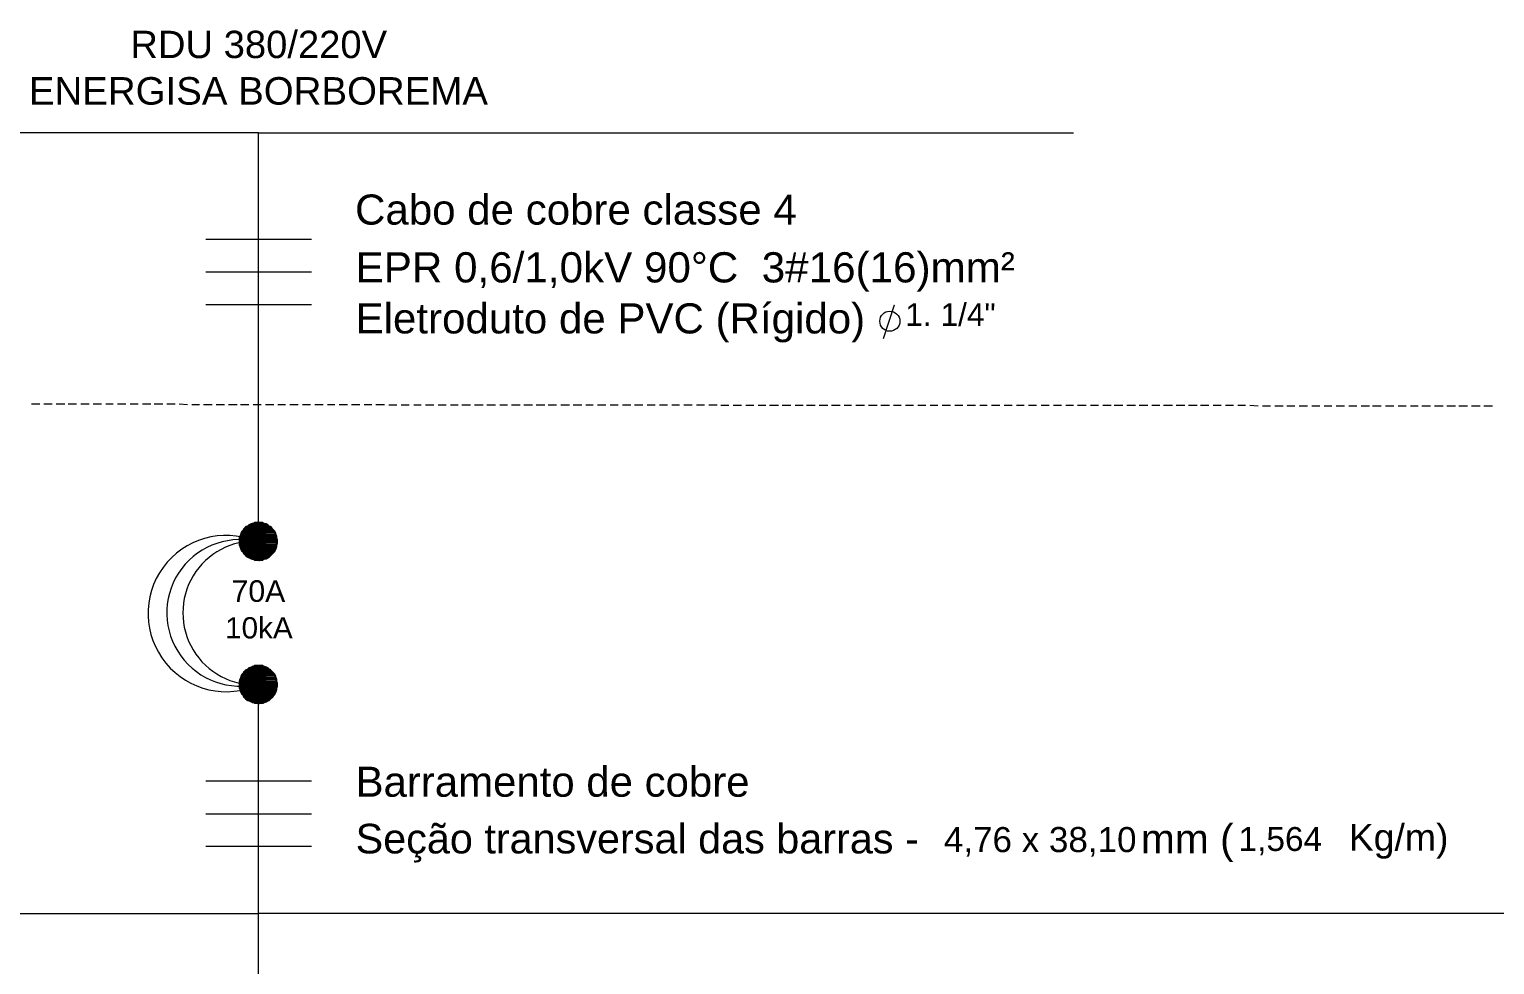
# Model space of a CAD drawing. Header units: millimetres. Extents: x 53 to 176, y -29 to 32.
# Drawn here: x 126.98 to 134.53, y 24.24 to 29.06 of the extents above; entities that cross this region are included whole.
import ezdxf

# ---------------------------------------------------------------- set-up
doc = ezdxf.new("R2010")
doc.units = ezdxf.units.MM
doc.layers.add('13 - Diagrama unifilar', color=7, linetype='Continuous', lineweight=30)
doc.styles.add('Arial0', font='arial.ttf', dxfattribs={"height": 3.14658})

msp = doc.modelspace()

# ---------------------------------------------------------------- hatches: boundary and pattern name
at = {"layer": '13 - Diagrama unifilar', "true_color": 0x000007}
h = msp.add_hatch(color=7, dxfattribs=at)
h.paths.add_polyline_path([(128.2379, 26.482), (128.087, 26.482), (128.2448, 26.475)])
h.paths.add_polyline_path([(128.087, 26.482), (128.2448, 26.475), (128.08, 26.475)])
h = msp.add_hatch(color=7, dxfattribs=at)
h.paths.add_polyline_path([(128.2309, 26.489), (128.0912, 26.489), (128.2379, 26.482)])
h.paths.add_polyline_path([(128.0912, 26.489), (128.2379, 26.482), (128.087, 26.482)])
h = msp.add_hatch(color=7, dxfattribs=at)
h.paths.add_polyline_path([(128.2239, 26.4973), (128.0982, 26.4973), (128.2309, 26.489)])
h.paths.add_polyline_path([(128.0982, 26.4973), (128.2309, 26.489), (128.0912, 26.489)])
h = msp.add_hatch(color=7, dxfattribs=at)
h.paths.add_polyline_path([(128.2169, 26.5001), (128.1052, 26.5001), (128.2239, 26.4973)])
h.paths.add_polyline_path([(128.1052, 26.5001), (128.2239, 26.4973), (128.0982, 26.4973)])
h = msp.add_hatch(color=7, dxfattribs=at)
h.paths.add_polyline_path([(128.2099, 26.5071), (128.1121, 26.5071), (128.2169, 26.5001)])
h.paths.add_polyline_path([(128.1121, 26.5071), (128.2169, 26.5001), (128.1052, 26.5001)])
h = msp.add_hatch(color=7, dxfattribs=at)
h.paths.add_polyline_path([(128.2015, 26.5113), (128.1233, 26.5113), (128.2099, 26.5071)])
h.paths.add_polyline_path([(128.1233, 26.5113), (128.2099, 26.5071), (128.1121, 26.5071)])
h = msp.add_hatch(color=7, dxfattribs=at)
h.paths.add_polyline_path([(128.1918, 26.5141), (128.1303, 26.5141), (128.2015, 26.5113)])
h.paths.add_polyline_path([(128.1303, 26.5141), (128.2015, 26.5113), (128.1233, 26.5113)])
h = msp.add_hatch(color=7, dxfattribs=at)
h.paths.add_polyline_path([(128.1848, 26.5183), (128.1415, 26.5183), (128.1918, 26.5141)])
h.paths.add_polyline_path([(128.1415, 26.5183), (128.1918, 26.5141), (128.1303, 26.5141)])
h = msp.add_hatch(color=7, dxfattribs=at)
h.paths.add_polyline_path([(128.256, 26.4499), (128.0702, 26.4499), (128.256, 26.4401)])
h.paths.add_polyline_path([(128.0702, 26.4499), (128.256, 26.4401), (128.0661, 26.4401)])
h = msp.add_hatch(color=7, dxfattribs=at)
h.paths.add_polyline_path([(128.256, 26.4401), (128.0661, 26.4401), (128.2588, 26.4331)])
h.paths.add_polyline_path([(128.0661, 26.4401), (128.2588, 26.4331), (128.0661, 26.4331)])
h = msp.add_hatch(color=7, dxfattribs=at)
h.paths.add_polyline_path([(128.2588, 26.4331), (128.0661, 26.4331), (128.2588, 26.4219)])
h.paths.add_polyline_path([(128.0661, 26.4331), (128.2588, 26.4219), (128.0661, 26.4219)])
h = msp.add_hatch(color=7, dxfattribs=at)
h.paths.add_polyline_path([(128.2588, 26.4219), (128.0661, 26.4219), (128.2588, 26.4149)])
h.paths.add_polyline_path([(128.0661, 26.4219), (128.2588, 26.4149), (128.0661, 26.4149)])
h = msp.add_hatch(color=7, dxfattribs=at)
h.paths.add_polyline_path([(128.2588, 26.4149), (128.0661, 26.4149), (128.256, 26.4038)])
h.paths.add_polyline_path([(128.0661, 26.4149), (128.256, 26.4038), (128.0661, 26.4038)])
h = msp.add_hatch(color=7, dxfattribs=at)
h.paths.add_polyline_path([(128.256, 26.4038), (128.0661, 26.4038), (128.256, 26.3968)])
h.paths.add_polyline_path([(128.0661, 26.4038), (128.256, 26.3968), (128.0702, 26.3968)])
h = msp.add_hatch(color=7, dxfattribs=at)
h.paths.add_polyline_path([(128.2518, 26.4568), (128.073, 26.4568), (128.256, 26.4499)])
h.paths.add_polyline_path([(128.073, 26.4568), (128.256, 26.4499), (128.0702, 26.4499)])
h = msp.add_hatch(color=7, dxfattribs=at)
h.paths.add_polyline_path([(128.249, 26.468), (128.0772, 26.468), (128.2518, 26.4568)])
h.paths.add_polyline_path([(128.0772, 26.468), (128.2518, 26.4568), (128.073, 26.4568)])
h = msp.add_hatch(color=7, dxfattribs=at)
h.paths.add_polyline_path([(128.2448, 26.475), (128.08, 26.475), (128.249, 26.468)])
h.paths.add_polyline_path([(128.08, 26.475), (128.249, 26.468), (128.0772, 26.468)])
h = msp.add_hatch(color=7, dxfattribs=at)
h.paths.add_polyline_path([(128.256, 26.3968), (128.0702, 26.3968), (128.2518, 26.3856)])
h.paths.add_polyline_path([(128.0702, 26.3968), (128.2518, 26.3856), (128.073, 26.3856)])
h = msp.add_hatch(color=7, dxfattribs=at)
h.paths.add_polyline_path([(128.2518, 26.3856), (128.073, 26.3856), (128.249, 26.3786)])
h.paths.add_polyline_path([(128.073, 26.3856), (128.249, 26.3786), (128.0772, 26.3786)])
h = msp.add_hatch(color=7, dxfattribs=at)
h.paths.add_polyline_path([(128.249, 26.3786), (128.0772, 26.3786), (128.2448, 26.3716)])
h.paths.add_polyline_path([(128.0772, 26.3786), (128.2448, 26.3716), (128.08, 26.3716)])
h = msp.add_hatch(color=7, dxfattribs=at)
h.paths.add_polyline_path([(128.2448, 26.3716), (128.08, 26.3716), (128.2379, 26.3647)])
h.paths.add_polyline_path([(128.08, 26.3716), (128.2379, 26.3647), (128.087, 26.3647)])
h = msp.add_hatch(color=7, dxfattribs=at)
h.paths.add_polyline_path([(128.2379, 26.3647), (128.087, 26.3647), (128.2309, 26.3577)])
h.paths.add_polyline_path([(128.087, 26.3647), (128.2309, 26.3577), (128.0912, 26.3577)])
h = msp.add_hatch(color=7, dxfattribs=at)
h.paths.add_polyline_path([(128.2309, 26.3577), (128.0912, 26.3577), (128.2239, 26.3507)])
h.paths.add_polyline_path([(128.0912, 26.3577), (128.2239, 26.3507), (128.0982, 26.3507)])
h = msp.add_hatch(color=7, dxfattribs=at)
h.paths.add_polyline_path([(128.2239, 26.3507), (128.0982, 26.3507), (128.2169, 26.3437)])
h.paths.add_polyline_path([(128.0982, 26.3507), (128.2169, 26.3437), (128.1052, 26.3437)])
h = msp.add_hatch(color=7, dxfattribs=at)
h.paths.add_polyline_path([(128.2169, 26.3437), (128.1052, 26.3437), (128.2099, 26.3395)])
h.paths.add_polyline_path([(128.1052, 26.3437), (128.2099, 26.3395), (128.1121, 26.3395)])
h = msp.add_hatch(color=7, dxfattribs=at)
h.paths.add_polyline_path([(128.2099, 26.3395), (128.1121, 26.3395), (128.2015, 26.3353)])
h.paths.add_polyline_path([(128.1121, 26.3395), (128.2015, 26.3353), (128.1233, 26.3353)])
h = msp.add_hatch(color=7, dxfattribs=at)
h.paths.add_polyline_path([(128.2015, 26.3353), (128.1233, 26.3353), (128.1918, 26.3325)])
h.paths.add_polyline_path([(128.1233, 26.3353), (128.1918, 26.3325), (128.1303, 26.3325)])
h = msp.add_hatch(color=7, dxfattribs=at)
h.paths.add_polyline_path([(128.1918, 26.3325), (128.1303, 26.3325), (128.1848, 26.3283)])
h.paths.add_polyline_path([(128.1303, 26.3325), (128.1848, 26.3283), (128.1415, 26.3283)])
h = msp.add_hatch(color=7, dxfattribs=at)
h.paths.add_polyline_path([(128.1415, 26.3283), (128.1485, 26.3283), (128.1736, 26.3283)])
h.paths.add_polyline_path([(128.1485, 26.3283), (128.1736, 26.3283), (128.1666, 26.3255)])
h = msp.add_hatch(color=7, dxfattribs=at)
h.paths.add_polyline_path([(128.249, 25.7319), (128.0772, 25.7319), (128.2518, 25.7207)])
h.paths.add_polyline_path([(128.0772, 25.7319), (128.2518, 25.7207), (128.073, 25.7207)])
h = msp.add_hatch(color=7, dxfattribs=at)
h.paths.add_polyline_path([(128.2448, 25.7389), (128.08, 25.7389), (128.249, 25.7319)])
h.paths.add_polyline_path([(128.08, 25.7389), (128.249, 25.7319), (128.0772, 25.7319)])
h = msp.add_hatch(color=7, dxfattribs=at)
h.paths.add_polyline_path([(128.2379, 25.7459), (128.087, 25.7459), (128.2448, 25.7389)])
h.paths.add_polyline_path([(128.087, 25.7459), (128.2448, 25.7389), (128.08, 25.7389)])
h = msp.add_hatch(color=7, dxfattribs=at)
h.paths.add_polyline_path([(128.2309, 25.7529), (128.0912, 25.7529), (128.2379, 25.7459)])
h.paths.add_polyline_path([(128.0912, 25.7529), (128.2379, 25.7459), (128.087, 25.7459)])
h = msp.add_hatch(color=7, dxfattribs=at)
h.paths.add_polyline_path([(128.2239, 25.7599), (128.0982, 25.7599), (128.2309, 25.7529)])
h.paths.add_polyline_path([(128.0982, 25.7599), (128.2309, 25.7529), (128.0912, 25.7529)])
h = msp.add_hatch(color=7, dxfattribs=at)
h.paths.add_polyline_path([(128.2169, 25.764), (128.1052, 25.764), (128.2239, 25.7599)])
h.paths.add_polyline_path([(128.1052, 25.764), (128.2239, 25.7599), (128.0982, 25.7599)])
h = msp.add_hatch(color=7, dxfattribs=at)
h.paths.add_polyline_path([(128.2099, 25.771), (128.1121, 25.771), (128.2169, 25.764)])
h.paths.add_polyline_path([(128.1121, 25.771), (128.2169, 25.764), (128.1052, 25.764)])
h = msp.add_hatch(color=7, dxfattribs=at)
h.paths.add_polyline_path([(128.2015, 25.7738), (128.1233, 25.7738), (128.2099, 25.771)])
h.paths.add_polyline_path([(128.1233, 25.7738), (128.2099, 25.771), (128.1121, 25.771)])
h = msp.add_hatch(color=7, dxfattribs=at)
h.paths.add_polyline_path([(128.1918, 25.778), (128.1303, 25.778), (128.2015, 25.7738)])
h.paths.add_polyline_path([(128.1303, 25.778), (128.2015, 25.7738), (128.1233, 25.7738)])
h = msp.add_hatch(color=7, dxfattribs=at)
h.paths.add_polyline_path([(128.1848, 25.7822), (128.1415, 25.7822), (128.1918, 25.778)])
h.paths.add_polyline_path([(128.1415, 25.7822), (128.1918, 25.778), (128.1303, 25.778)])
h = msp.add_hatch(color=7, dxfattribs=at)
h.paths.add_polyline_path([(128.256, 25.7138), (128.0702, 25.7138), (128.256, 25.7026)])
h.paths.add_polyline_path([(128.0702, 25.7138), (128.256, 25.7026), (128.0661, 25.7026)])
h = msp.add_hatch(color=7, dxfattribs=at)
h.paths.add_polyline_path([(128.256, 25.7026), (128.0661, 25.7026), (128.2588, 25.6956)])
h.paths.add_polyline_path([(128.0661, 25.7026), (128.2588, 25.6956), (128.0661, 25.6956)])
h = msp.add_hatch(color=7, dxfattribs=at)
h.paths.add_polyline_path([(128.2588, 25.6956), (128.0661, 25.6956), (128.2588, 25.6844)])
h.paths.add_polyline_path([(128.0661, 25.6956), (128.2588, 25.6844), (128.0661, 25.6844)])
h = msp.add_hatch(color=7, dxfattribs=at)
h.paths.add_polyline_path([(128.2588, 25.6844), (128.0661, 25.6844), (128.2588, 25.6774)])
h.paths.add_polyline_path([(128.0661, 25.6844), (128.2588, 25.6774), (128.0661, 25.6774)])
h = msp.add_hatch(color=7, dxfattribs=at)
h.paths.add_polyline_path([(128.2588, 25.6774), (128.0661, 25.6774), (128.256, 25.6677)])
h.paths.add_polyline_path([(128.0661, 25.6774), (128.256, 25.6677), (128.0661, 25.6677)])
h = msp.add_hatch(color=7, dxfattribs=at)
h.paths.add_polyline_path([(128.256, 25.6677), (128.0661, 25.6677), (128.256, 25.6607)])
h.paths.add_polyline_path([(128.0661, 25.6677), (128.256, 25.6607), (128.0702, 25.6607)])
h = msp.add_hatch(color=7, dxfattribs=at)
h.paths.add_polyline_path([(128.2518, 25.7207), (128.073, 25.7207), (128.256, 25.7138)])
h.paths.add_polyline_path([(128.073, 25.7207), (128.256, 25.7138), (128.0702, 25.7138)])
h = msp.add_hatch(color=7, dxfattribs=at)
h.paths.add_polyline_path([(128.256, 25.6607), (128.0702, 25.6607), (128.2518, 25.6495)])
h.paths.add_polyline_path([(128.0702, 25.6607), (128.2518, 25.6495), (128.073, 25.6495)])
h = msp.add_hatch(color=7, dxfattribs=at)
h.paths.add_polyline_path([(128.2518, 25.6495), (128.073, 25.6495), (128.249, 25.6425)])
h.paths.add_polyline_path([(128.073, 25.6495), (128.249, 25.6425), (128.0772, 25.6425)])
h = msp.add_hatch(color=7, dxfattribs=at)
h.paths.add_polyline_path([(128.249, 25.6425), (128.0772, 25.6425), (128.2448, 25.6355)])
h.paths.add_polyline_path([(128.0772, 25.6425), (128.2448, 25.6355), (128.08, 25.6355)])
h = msp.add_hatch(color=7, dxfattribs=at)
h.paths.add_polyline_path([(128.2448, 25.6355), (128.08, 25.6355), (128.2379, 25.6286)])
h.paths.add_polyline_path([(128.08, 25.6355), (128.2379, 25.6286), (128.087, 25.6286)])
h = msp.add_hatch(color=7, dxfattribs=at)
h.paths.add_polyline_path([(128.2379, 25.6286), (128.087, 25.6286), (128.2309, 25.6202)])
h.paths.add_polyline_path([(128.087, 25.6286), (128.2309, 25.6202), (128.0912, 25.6202)])
h = msp.add_hatch(color=7, dxfattribs=at)
h.paths.add_polyline_path([(128.2309, 25.6202), (128.0912, 25.6202), (128.2239, 25.6132)])
h.paths.add_polyline_path([(128.0912, 25.6202), (128.2239, 25.6132), (128.0982, 25.6132)])
h = msp.add_hatch(color=7, dxfattribs=at)
h.paths.add_polyline_path([(128.2239, 25.6132), (128.0982, 25.6132), (128.2169, 25.6062)])
h.paths.add_polyline_path([(128.0982, 25.6132), (128.2169, 25.6062), (128.1052, 25.6062)])
h = msp.add_hatch(color=7, dxfattribs=at)
h.paths.add_polyline_path([(128.2169, 25.6062), (128.1052, 25.6062), (128.2099, 25.6034)])
h.paths.add_polyline_path([(128.1052, 25.6062), (128.2099, 25.6034), (128.1121, 25.6034)])
h = msp.add_hatch(color=7, dxfattribs=at)
h.paths.add_polyline_path([(128.2099, 25.6034), (128.1121, 25.6034), (128.2015, 25.5992)])
h.paths.add_polyline_path([(128.1121, 25.6034), (128.2015, 25.5992), (128.1233, 25.5992)])
h = msp.add_hatch(color=7, dxfattribs=at)
h.paths.add_polyline_path([(128.2015, 25.5992), (128.1233, 25.5992), (128.1918, 25.595)])
h.paths.add_polyline_path([(128.1233, 25.5992), (128.1918, 25.595), (128.1303, 25.595)])
h = msp.add_hatch(color=7, dxfattribs=at)
h.paths.add_polyline_path([(128.1918, 25.595), (128.1303, 25.595), (128.1848, 25.5922)])
h.paths.add_polyline_path([(128.1303, 25.595), (128.1848, 25.5922), (128.1415, 25.5922)])
h = msp.add_hatch(color=7, dxfattribs=at)
h.paths.add_polyline_path([(128.1415, 25.5922), (128.1485, 25.5922), (128.1736, 25.5922)])
h.paths.add_polyline_path([(128.1485, 25.5922), (128.1736, 25.5922), (128.1666, 25.5881)])

# ---------------------------------------------------------------- linework, layer by layer
at = {"layer": '13 - Diagrama unifilar', "color": 7, "linetype": 'Continuous', "lineweight": 20, "true_color": 0x000007}
for points in [[(123.968, 28.5282), (128.1624, 28.5282), (128.1624, 28.5282)], [(128.4348, 27.9765), (128.1624, 27.9765), (127.8915, 27.9765)], [(128.4348, 27.8089), (128.1624, 27.8089), (127.8915, 27.8089)], [(128.4348, 27.6413), (128.1624, 27.6413), (127.8915, 27.6413)], [(128.1624, 23.4831), (128.1624, 25.6844), (128.1624, 25.6844)], [(128.4348, 25.1886), (128.1624, 25.1886), (127.8915, 25.1886)], [(128.4348, 25.0196), (128.1624, 25.0196), (127.8915, 25.0196)], [(128.4348, 24.852), (128.1624, 24.852), (127.8915, 24.852)], [(121.5194, 24.5084), (128.1624, 24.5084), (128.1624, 24.5084)]]:
    msp.add_lwpolyline(points, dxfattribs=at)
at = {"layer": '13 - Diagrama unifilar', "color": 7, "linetype": 'Continuous', "lineweight": 9, "true_color": 0x000007}
for points in [[(128.1624, 26.4205), (128.1624, 28.5268), (132.3583, 28.5268)], [(131.3806, 27.4681), (131.4364, 27.6413), (131.4364, 27.6413)], [(134.9255, 24.507), (132.3248, 24.507), (128.1624, 24.507)]]:
    msp.add_lwpolyline(points, dxfattribs=at)
at = {"layer": '13 - Diagrama unifilar', "color": 6, "linetype": 'Continuous', "lineweight": 20, "true_color": 0x000006}
for points in [[(127.0366, 27.1301), (126.9933, 27.1301), (126.9933, 27.1301)], [(127.1009, 27.1301), (127.0576, 27.1301), (127.0576, 27.1301)], [(127.1651, 27.1301), (127.1218, 27.1301), (127.1218, 27.1301)], [(127.2266, 27.1301), (127.1833, 27.1301), (127.1833, 27.1301)], [(127.2909, 27.1301), (127.2476, 27.1301), (127.2476, 27.1301)], [(127.3551, 27.1301), (127.3118, 27.1301), (127.3118, 27.1301)], [(127.4152, 27.1301), (127.3761, 27.1301), (127.3761, 27.1301)], [(127.4794, 27.1301), (127.4375, 27.1301), (127.4375, 27.1301)], [(127.5437, 27.1301), (127.5018, 27.1301), (127.5018, 27.1301)], [(127.6079, 27.1301), (127.566, 27.1301), (127.566, 27.1301)], [(127.6694, 27.1301), (127.6261, 27.1301), (127.6261, 27.1301)], [(127.7336, 27.1301), (127.6903, 27.1301), (127.6903, 27.1301)], [(127.7979, 27.1259), (127.7546, 27.1301), (127.7546, 27.1301)], [(127.8593, 27.1259), (127.8188, 27.1259), (127.8188, 27.1259)], [(127.9236, 27.1259), (127.8803, 27.1259), (127.8803, 27.1259)], [(127.9878, 27.1259), (127.9445, 27.1259), (127.9445, 27.1259)], [(128.0521, 27.1259), (128.0088, 27.1259), (128.0088, 27.1259)], [(128.1121, 27.1259), (128.0702, 27.1259), (128.0702, 27.1259)], [(128.1764, 27.1259), (128.1345, 27.1259), (128.1345, 27.1259)], [(128.242, 27.1259), (128.1987, 27.1259), (128.1987, 27.1259)], [(128.3021, 27.1259), (128.263, 27.1259), (128.263, 27.1259)], [(128.3664, 27.1259), (128.3231, 27.1259), (128.3231, 27.1259)], [(128.4306, 27.1259), (128.3887, 27.1259), (128.3887, 27.1259)], [(128.4949, 27.1259), (128.453, 27.1259), (128.453, 27.1259)], [(128.5563, 27.1259), (128.5172, 27.1259), (128.5172, 27.1259)], [(128.6206, 27.1259), (128.5773, 27.1259), (128.5773, 27.1259)], [(128.6848, 27.1259), (128.6415, 27.1259), (128.6415, 27.1259)], [(128.7463, 27.1259), (128.7058, 27.1259), (128.7058, 27.1259)], [(128.8105, 27.1259), (128.7672, 27.1259), (128.7672, 27.1259)]]:
    msp.add_lwpolyline(points, dxfattribs=at)
at = {"layer": '13 - Diagrama unifilar', "color": 6, "linetype": 'Continuous', "lineweight": 9, "true_color": 0x000006}
for points in [[(128.8748, 27.1245), (128.8329, 27.1245), (128.8329, 27.1245)], [(128.939, 27.1245), (128.8971, 27.1245), (128.8971, 27.1245)], [(129.0005, 27.1245), (128.9614, 27.1245), (128.9614, 27.1245)], [(129.0647, 27.1245), (129.0228, 27.1245), (129.0228, 27.1245)], [(129.129, 27.1245), (129.0871, 27.1245), (129.0871, 27.1245)], [(129.1904, 27.1245), (129.1513, 27.1245), (129.1513, 27.1245)], [(129.2547, 27.1245), (129.21, 27.1245), (129.21, 27.1245)], [(129.3189, 27.1245), (129.2743, 27.1245), (129.2743, 27.1245)], [(129.3832, 27.1245), (129.3385, 27.1245), (129.3385, 27.1245)], [(129.4447, 27.1245), (129.4055, 27.1245), (129.4055, 27.1245)], [(129.5089, 27.1245), (129.4642, 27.1245), (129.4642, 27.1245)], [(129.5732, 27.1245), (129.5285, 27.1245), (129.5285, 27.1245)], [(129.6374, 27.1245), (129.5927, 27.1245), (129.5927, 27.1245)], [(129.6961, 27.1245), (129.6542, 27.1245), (129.6542, 27.1245)], [(129.7631, 27.1245), (129.7184, 27.1245), (129.7184, 27.1245)], [(129.8274, 27.1245), (129.7827, 27.1245), (129.7827, 27.1245)], [(129.886, 27.1245), (129.8469, 27.1245), (129.8469, 27.1245)], [(129.9503, 27.1245), (129.9084, 27.1245), (129.9084, 27.1245)], [(130.0145, 27.1245), (129.9726, 27.1245), (129.9726, 27.1245)], [(130.0788, 27.1245), (130.0369, 27.1245), (130.0369, 27.1245)], [(130.1402, 27.1245), (130.0983, 27.1245), (130.0983, 27.1245)], [(130.2045, 27.1245), (130.1626, 27.1245), (130.1626, 27.1245)], [(130.2687, 27.1245), (130.2268, 27.1245), (130.2268, 27.1245)], [(130.3302, 27.1245), (130.2911, 27.1245), (130.2911, 27.1245)], [(130.3945, 27.1245), (130.3525, 27.1245), (130.3525, 27.1245)], [(130.4587, 27.1245), (130.4168, 27.1245), (130.4168, 27.1245)], [(130.523, 27.1245), (130.4811, 27.1245), (130.4811, 27.1245)], [(130.5844, 27.1217), (130.5425, 27.1217), (130.5425, 27.1217)], [(130.6487, 27.1217), (130.6068, 27.1217), (130.6068, 27.1217)], [(130.7129, 27.1217), (130.671, 27.1217), (130.671, 27.1217)], [(130.7744, 27.1217), (130.7353, 27.1217), (130.7353, 27.1217)], [(130.8386, 27.1217), (130.7939, 27.1217), (130.7939, 27.1217)], [(130.9029, 27.1217), (130.8582, 27.1217), (130.8582, 27.1217)], [(130.9671, 27.1217), (130.9252, 27.1217), (130.9252, 27.1217)], [(131.0286, 27.1217), (130.9839, 27.1217), (130.9839, 27.1217)], [(131.0928, 27.1217), (131.0481, 27.1217), (131.0481, 27.1217)], [(131.1571, 27.1217), (131.1124, 27.1217), (131.1124, 27.1217)], [(131.2157, 27.1217), (131.1766, 27.1217), (131.1766, 27.1217)], [(131.2828, 27.1217), (131.2381, 27.1217), (131.2381, 27.1217)], [(131.347, 27.1217), (131.3023, 27.1217), (131.3023, 27.1217)], [(131.4113, 27.1217), (131.3666, 27.1217), (131.3666, 27.1217)], [(131.47, 27.1217), (131.4308, 27.1217), (131.4308, 27.1217)], [(131.5342, 27.1217), (131.4923, 27.1217), (131.4923, 27.1217)], [(131.5985, 27.1217), (131.5566, 27.1217), (131.5566, 27.1217)], [(131.6599, 27.1217), (131.6208, 27.1217), (131.6208, 27.1217)], [(131.7242, 27.1217), (131.6823, 27.1217), (131.6823, 27.1217)], [(131.7884, 27.1217), (131.7465, 27.1217), (131.7465, 27.1217)], [(131.8527, 27.1217), (131.8108, 27.1217), (131.8108, 27.1217)], [(131.9141, 27.1217), (131.875, 27.1217), (131.875, 27.1217)], [(131.9784, 27.1217), (131.9365, 27.1217), (131.9365, 27.1217)], [(132.0426, 27.1217), (132.0007, 27.1217), (132.0007, 27.1217)], [(132.1041, 27.1217), (132.065, 27.1217), (132.065, 27.1217)], [(132.1683, 27.1217), (132.1264, 27.1217), (132.1264, 27.1217)], [(132.2326, 27.1217), (132.1907, 27.1217), (132.1907, 27.1217)], [(132.2968, 27.1217), (132.2549, 27.1217), (132.2549, 27.1217)], [(132.3583, 27.1217), (132.3192, 27.1217), (132.3192, 27.1217)], [(132.4225, 27.1217), (132.3778, 27.1217), (132.3778, 27.1217)], [(132.4868, 27.1217), (132.4449, 27.1217), (132.4449, 27.1217)], [(132.551, 27.1217), (132.5091, 27.1217), (132.5091, 27.1217)], [(132.6125, 27.1217), (132.5678, 27.1217), (132.5678, 27.1217)], [(132.6768, 27.1217), (132.6321, 27.1217), (132.6321, 27.1217)], [(132.741, 27.1217), (132.6963, 27.1217), (132.6963, 27.1217)], [(132.8025, 27.1217), (132.7606, 27.1217), (132.7606, 27.1217)], [(132.8667, 27.1217), (132.822, 27.1217), (132.822, 27.1217)], [(132.931, 27.1217), (132.8863, 27.1217), (132.8863, 27.1217)], [(132.9952, 27.1217), (132.9505, 27.1217), (132.9505, 27.1217)], [(133.0539, 27.1217), (133.012, 27.1217), (133.012, 27.1217)], [(133.1181, 27.1217), (133.0762, 27.1217), (133.0762, 27.1217)], [(133.1824, 27.1217), (133.1405, 27.1217), (133.1405, 27.1217)], [(133.2438, 27.1217), (133.2047, 27.1217), (133.2047, 27.1217)], [(133.3081, 27.1189), (133.2662, 27.1217), (133.2662, 27.1217)], [(133.3723, 27.1189), (133.3304, 27.1189), (133.3304, 27.1189)], [(133.4366, 27.1189), (133.3947, 27.1189), (133.3947, 27.1189)], [(133.498, 27.1189), (133.4561, 27.1189), (133.4561, 27.1189)], [(133.5623, 27.1189), (133.5204, 27.1189), (133.5204, 27.1189)], [(133.6266, 27.1189), (133.5846, 27.1189), (133.5846, 27.1189)], [(133.688, 27.1189), (133.6489, 27.1189), (133.6489, 27.1189)], [(133.7523, 27.1189), (133.7104, 27.1189), (133.7104, 27.1189)], [(133.8165, 27.1189), (133.7746, 27.1189), (133.7746, 27.1189)], [(133.8808, 27.1189), (133.8389, 27.1189), (133.8389, 27.1189)], [(133.9422, 27.1189), (133.8975, 27.1189), (133.8975, 27.1189)], [(134.0065, 27.1189), (133.9646, 27.1189), (133.9646, 27.1189)], [(134.0707, 27.1189), (134.0288, 27.1189), (134.0288, 27.1189)], [(134.1322, 27.1189), (134.0931, 27.1189), (134.0931, 27.1189)], [(134.1964, 27.1189), (134.1517, 27.1189), (134.1517, 27.1189)], [(134.2607, 27.1189), (134.216, 27.1189), (134.216, 27.1189)], [(134.3249, 27.1189), (134.2802, 27.1189), (134.2802, 27.1189)], [(134.3864, 27.1189), (134.3417, 27.1189), (134.3417, 27.1189)], [(134.4506, 27.1189), (134.4059, 27.1189), (134.4059, 27.1189)], [(134.5149, 27.1189), (134.4702, 27.1189), (134.4702, 27.1189)]]:
    msp.add_lwpolyline(points, dxfattribs=at)
at = {"layer": '13 - Diagrama unifilar', "color": 7, "linetype": 'Continuous', "lineweight": -2, "true_color": 0x000007}
for points in [[(128.087, 26.482), (128.2448, 26.475), (128.08, 26.475)], [(128.0912, 26.489), (128.2379, 26.482), (128.087, 26.482)], [(128.2379, 26.482), (128.087, 26.482), (128.2448, 26.475)], [(128.0982, 26.4973), (128.2309, 26.489), (128.0912, 26.489)], [(128.2309, 26.489), (128.0912, 26.489), (128.2379, 26.482)], [(128.1052, 26.5001), (128.2239, 26.4973), (128.0982, 26.4973)], [(128.2239, 26.4973), (128.0982, 26.4973), (128.2309, 26.489)], [(128.1121, 26.5071), (128.2169, 26.5001), (128.1052, 26.5001)], [(128.2169, 26.5001), (128.1052, 26.5001), (128.2239, 26.4973)], [(128.1233, 26.5113), (128.2099, 26.5071), (128.1121, 26.5071)], [(128.2099, 26.5071), (128.1121, 26.5071), (128.2169, 26.5001)], [(128.1303, 26.5141), (128.2015, 26.5113), (128.1233, 26.5113)], [(128.2015, 26.5113), (128.1233, 26.5113), (128.2099, 26.5071)], [(128.1415, 26.5183), (128.1918, 26.5141), (128.1303, 26.5141)], [(128.1918, 26.5141), (128.1303, 26.5141), (128.2015, 26.5113)], [(128.1485, 26.5183), (128.1848, 26.5183), (128.1415, 26.5183)], [(128.1848, 26.5183), (128.1415, 26.5183), (128.1918, 26.5141)], [(128.1666, 26.5183), (128.1736, 26.5183), (128.1485, 26.5183)], [(128.1736, 26.5183), (128.1485, 26.5183), (128.1848, 26.5183)], [(128.0702, 26.4499), (128.256, 26.4401), (128.0661, 26.4401)], [(128.256, 26.4401), (128.0661, 26.4401), (128.2588, 26.4331)], [(128.0661, 26.4401), (128.2588, 26.4331), (128.0661, 26.4331)], [(128.2588, 26.4331), (128.0661, 26.4331), (128.2588, 26.4219)], [(128.0661, 26.4331), (128.2588, 26.4219), (128.0661, 26.4219)], [(128.2588, 26.4219), (128.0661, 26.4219), (128.2588, 26.4149)], [(128.0661, 26.4219), (128.2588, 26.4149), (128.0661, 26.4149)], [(128.2588, 26.4149), (128.0661, 26.4149), (128.256, 26.4038)], [(128.0661, 26.4149), (128.256, 26.4038), (128.0661, 26.4038)], [(128.256, 26.4038), (128.0661, 26.4038), (128.256, 26.3968)], [(128.0661, 26.4038), (128.256, 26.3968), (128.0702, 26.3968)], [(128.073, 26.4568), (128.256, 26.4499), (128.0702, 26.4499)], [(128.256, 26.4499), (128.0702, 26.4499), (128.256, 26.4401)], [(128.0772, 26.468), (128.2518, 26.4568), (128.073, 26.4568)], [(128.2518, 26.4568), (128.073, 26.4568), (128.256, 26.4499)], [(128.08, 26.475), (128.249, 26.468), (128.0772, 26.468)], [(128.249, 26.468), (128.0772, 26.468), (128.2518, 26.4568)], [(128.2448, 26.475), (128.08, 26.475), (128.249, 26.468)], [(128.256, 26.3968), (128.0702, 26.3968), (128.2518, 26.3856)], [(128.0702, 26.3968), (128.2518, 26.3856), (128.073, 26.3856)], [(128.2518, 26.3856), (128.073, 26.3856), (128.249, 26.3786)], [(128.073, 26.3856), (128.249, 26.3786), (128.0772, 26.3786)], [(128.249, 26.3786), (128.0772, 26.3786), (128.2448, 26.3716)], [(128.0772, 26.3786), (128.2448, 26.3716), (128.08, 26.3716)], [(128.2448, 26.3716), (128.08, 26.3716), (128.2379, 26.3647)], [(128.08, 26.3716), (128.2379, 26.3647), (128.087, 26.3647)], [(128.2379, 26.3647), (128.087, 26.3647), (128.2309, 26.3577)], [(128.087, 26.3647), (128.2309, 26.3577), (128.0912, 26.3577)], [(128.2309, 26.3577), (128.0912, 26.3577), (128.2239, 26.3507)], [(128.0912, 26.3577), (128.2239, 26.3507), (128.0982, 26.3507)], [(128.2239, 26.3507), (128.0982, 26.3507), (128.2169, 26.3437)], [(128.0982, 26.3507), (128.2169, 26.3437), (128.1052, 26.3437)], [(128.2169, 26.3437), (128.1052, 26.3437), (128.2099, 26.3395)], [(128.1052, 26.3437), (128.2099, 26.3395), (128.1121, 26.3395)], [(128.2099, 26.3395), (128.1121, 26.3395), (128.2015, 26.3353)], [(128.1121, 26.3395), (128.2015, 26.3353), (128.1233, 26.3353)], [(128.2015, 26.3353), (128.1233, 26.3353), (128.1918, 26.3325)], [(128.1233, 26.3353), (128.1918, 26.3325), (128.1303, 26.3325)], [(128.1918, 26.3325), (128.1303, 26.3325), (128.1848, 26.3283)], [(128.1303, 26.3325), (128.1848, 26.3283), (128.1415, 26.3283)], [(128.1415, 26.3283), (128.1485, 26.3283), (128.1736, 26.3283)], [(128.1415, 26.3283), (128.1848, 26.3283), (128.1736, 26.3283)], [(128.1485, 26.3283), (128.1736, 26.3283), (128.1666, 26.3255)], [(128.0772, 25.7319), (128.2518, 25.7207), (128.073, 25.7207)], [(128.08, 25.7389), (128.249, 25.7319), (128.0772, 25.7319)], [(128.249, 25.7319), (128.0772, 25.7319), (128.2518, 25.7207)], [(128.087, 25.7459), (128.2448, 25.7389), (128.08, 25.7389)], [(128.2448, 25.7389), (128.08, 25.7389), (128.249, 25.7319)], [(128.0912, 25.7529), (128.2379, 25.7459), (128.087, 25.7459)], [(128.2379, 25.7459), (128.087, 25.7459), (128.2448, 25.7389)], [(128.0982, 25.7599), (128.2309, 25.7529), (128.0912, 25.7529)], [(128.2309, 25.7529), (128.0912, 25.7529), (128.2379, 25.7459)], [(128.1052, 25.764), (128.2239, 25.7599), (128.0982, 25.7599)], [(128.2239, 25.7599), (128.0982, 25.7599), (128.2309, 25.7529)], [(128.1121, 25.771), (128.2169, 25.764), (128.1052, 25.764)], [(128.2169, 25.764), (128.1052, 25.764), (128.2239, 25.7599)], [(128.1233, 25.7738), (128.2099, 25.771), (128.1121, 25.771)], [(128.2099, 25.771), (128.1121, 25.771), (128.2169, 25.764)], [(128.1303, 25.778), (128.2015, 25.7738), (128.1233, 25.7738)], [(128.2015, 25.7738), (128.1233, 25.7738), (128.2099, 25.771)], [(128.1415, 25.7822), (128.1918, 25.778), (128.1303, 25.778)], [(128.1918, 25.778), (128.1303, 25.778), (128.2015, 25.7738)], [(128.1485, 25.7822), (128.1848, 25.7822), (128.1415, 25.7822)], [(128.1848, 25.7822), (128.1415, 25.7822), (128.1918, 25.778)], [(128.1666, 25.7822), (128.1736, 25.7822), (128.1485, 25.7822)], [(128.1736, 25.7822), (128.1485, 25.7822), (128.1848, 25.7822)], [(128.0702, 25.7138), (128.256, 25.7026), (128.0661, 25.7026)], [(128.256, 25.7026), (128.0661, 25.7026), (128.2588, 25.6956)], [(128.0661, 25.7026), (128.2588, 25.6956), (128.0661, 25.6956)], [(128.2588, 25.6956), (128.0661, 25.6956), (128.2588, 25.6844)], [(128.0661, 25.6956), (128.2588, 25.6844), (128.0661, 25.6844)], [(128.2588, 25.6844), (128.0661, 25.6844), (128.2588, 25.6774)], [(128.0661, 25.6844), (128.2588, 25.6774), (128.0661, 25.6774)], [(128.2588, 25.6774), (128.0661, 25.6774), (128.256, 25.6677)], [(128.0661, 25.6774), (128.256, 25.6677), (128.0661, 25.6677)], [(128.256, 25.6677), (128.0661, 25.6677), (128.256, 25.6607)], [(128.0661, 25.6677), (128.256, 25.6607), (128.0702, 25.6607)], [(128.073, 25.7207), (128.256, 25.7138), (128.0702, 25.7138)], [(128.256, 25.7138), (128.0702, 25.7138), (128.256, 25.7026)], [(128.256, 25.6607), (128.0702, 25.6607), (128.2518, 25.6495)], [(128.0702, 25.6607), (128.2518, 25.6495), (128.073, 25.6495)], [(128.2518, 25.7207), (128.073, 25.7207), (128.256, 25.7138)], [(128.2518, 25.6495), (128.073, 25.6495), (128.249, 25.6425)], [(128.073, 25.6495), (128.249, 25.6425), (128.0772, 25.6425)], [(128.249, 25.6425), (128.0772, 25.6425), (128.2448, 25.6355)], [(128.0772, 25.6425), (128.2448, 25.6355), (128.08, 25.6355)], [(128.2448, 25.6355), (128.08, 25.6355), (128.2379, 25.6286)], [(128.08, 25.6355), (128.2379, 25.6286), (128.087, 25.6286)], [(128.2379, 25.6286), (128.087, 25.6286), (128.2309, 25.6202)], [(128.087, 25.6286), (128.2309, 25.6202), (128.0912, 25.6202)], [(128.2309, 25.6202), (128.0912, 25.6202), (128.2239, 25.6132)], [(128.0912, 25.6202), (128.2239, 25.6132), (128.0982, 25.6132)], [(128.2239, 25.6132), (128.0982, 25.6132), (128.2169, 25.6062)], [(128.0982, 25.6132), (128.2169, 25.6062), (128.1052, 25.6062)], [(128.2169, 25.6062), (128.1052, 25.6062), (128.2099, 25.6034)], [(128.1052, 25.6062), (128.2099, 25.6034), (128.1121, 25.6034)], [(128.2099, 25.6034), (128.1121, 25.6034), (128.2015, 25.5992)], [(128.1121, 25.6034), (128.2015, 25.5992), (128.1233, 25.5992)], [(128.2015, 25.5992), (128.1233, 25.5992), (128.1918, 25.595)], [(128.1233, 25.5992), (128.1918, 25.595), (128.1303, 25.595)], [(128.1918, 25.595), (128.1303, 25.595), (128.1848, 25.5922)], [(128.1303, 25.595), (128.1848, 25.5922), (128.1415, 25.5922)], [(128.1415, 25.5922), (128.1485, 25.5922), (128.1736, 25.5922)], [(128.1415, 25.5922), (128.1848, 25.5922), (128.1736, 25.5922)], [(128.1485, 25.5922), (128.1736, 25.5922), (128.1666, 25.5881)]]:
    msp.add_lwpolyline(points, close=True, dxfattribs=at)
at = {"layer": '13 - Diagrama unifilar', "color": 7, "linetype": 'Continuous', "lineweight": 9, "true_color": 0x000007}
msp.add_open_spline([(131.4644, 27.5575), (131.4644, 27.5854), (131.4392, 27.6078), (131.4113, 27.6078), (131.4113, 27.6078), (131.3834, 27.6078), (131.361, 27.5854), (131.361, 27.5575), (131.361, 27.5575), (131.361, 27.5268), (131.3834, 27.5044), (131.4113, 27.5044), (131.4113, 27.5044), (131.4392, 27.5044), (131.4644, 27.5268), (131.4644, 27.5575)], degree=3, knots=[0, 0, 0, 0, 0.0625, 0.0625, 0.0625, 0.062501, 0.125, 0.125, 0.125, 0.125001, 0.1875, 0.1875, 0.1875, 0.187501, 1, 1, 1, 1], dxfattribs=at)
at = {"layer": '13 - Diagrama unifilar', "color": 7, "linetype": 'Continuous', "lineweight": 20, "true_color": 0x000007}
for points in [[(128.1457, 26.4247), (127.9753, 26.4932), (127.7797, 26.4373), (127.6722, 26.2892), (127.6722, 26.2892), (127.5632, 26.1412), (127.5688, 25.9386), (127.6861, 25.7962), (127.6861, 25.7962), (127.8021, 25.6551), (127.999, 25.609), (128.1652, 25.6872)], [(128.1443, 26.4247), (127.992, 26.4554), (127.8356, 26.3912), (127.7504, 26.2599), (127.7504, 26.2599), (127.6666, 26.1286), (127.6708, 25.9596), (127.763, 25.8339), (127.763, 25.8339), (127.8537, 25.7082), (128.0144, 25.6509), (128.1638, 25.69)], [(128.1638, 26.4247), (128.0269, 26.4317), (127.897, 26.3633), (127.8258, 26.2459), (127.8258, 26.2459), (127.756, 26.1286), (127.756, 25.9819), (127.8258, 25.8646), (127.8258, 25.8646), (127.897, 25.7473), (128.0269, 25.6774), (128.1638, 25.6858)]]:
    msp.add_open_spline(points, degree=3, knots=[0, 0, 0, 0, 0.083333, 0.083333, 0.083333, 0.083334, 0.166667, 0.166667, 0.166667, 0.166668, 1, 1, 1, 1], dxfattribs=at)

# ---------------------------------------------------------------- texts
at = {"layer": '13 - Diagrama unifilar', "color": 7, "true_color": 0x000007, "style": 'Arial0'}
for s, height, p in [('RDU 380/220V', 0.14065, (127.5032, 28.9109)), ('ENERGISA BORBOREMA', 0.141604, (126.9808, 28.6712)), ('Cabo de cobre classe 4', 0.154932, (128.6597, 28.0537)), ('EPR 0,6/1,0kV 90°C  3#16(16)mm²', 0.155457, (128.6625, 27.756)), ('Eletroduto de PVC (Rígido)', 0.154959, (128.6625, 27.4935)), ('1. 1/4"', 0.11653, (131.4923, 27.5325)), ('70A', 0.11111, (128.0242, 26.1117)), ('10kA', 0.10937, (127.9906, 25.9235)), ('Barramento de cobre', 0.154532, (128.6625, 25.1087)), ('Seção transversal das barras - ', 0.152414, (128.6625, 24.8168)), ('mm (', 0.15022, (132.7047, 24.817)), (' Kg/m)', 0.13774, (133.7215, 24.8307)), ('4,76 x 38,10', 0.128989, (131.6906, 24.8236)), ('1,564', 0.12311, (133.2075, 24.8295))]:
    msp.add_text(s, height=height, dxfattribs=at).set_placement(p)

doc.saveas('drawing.dxf')
